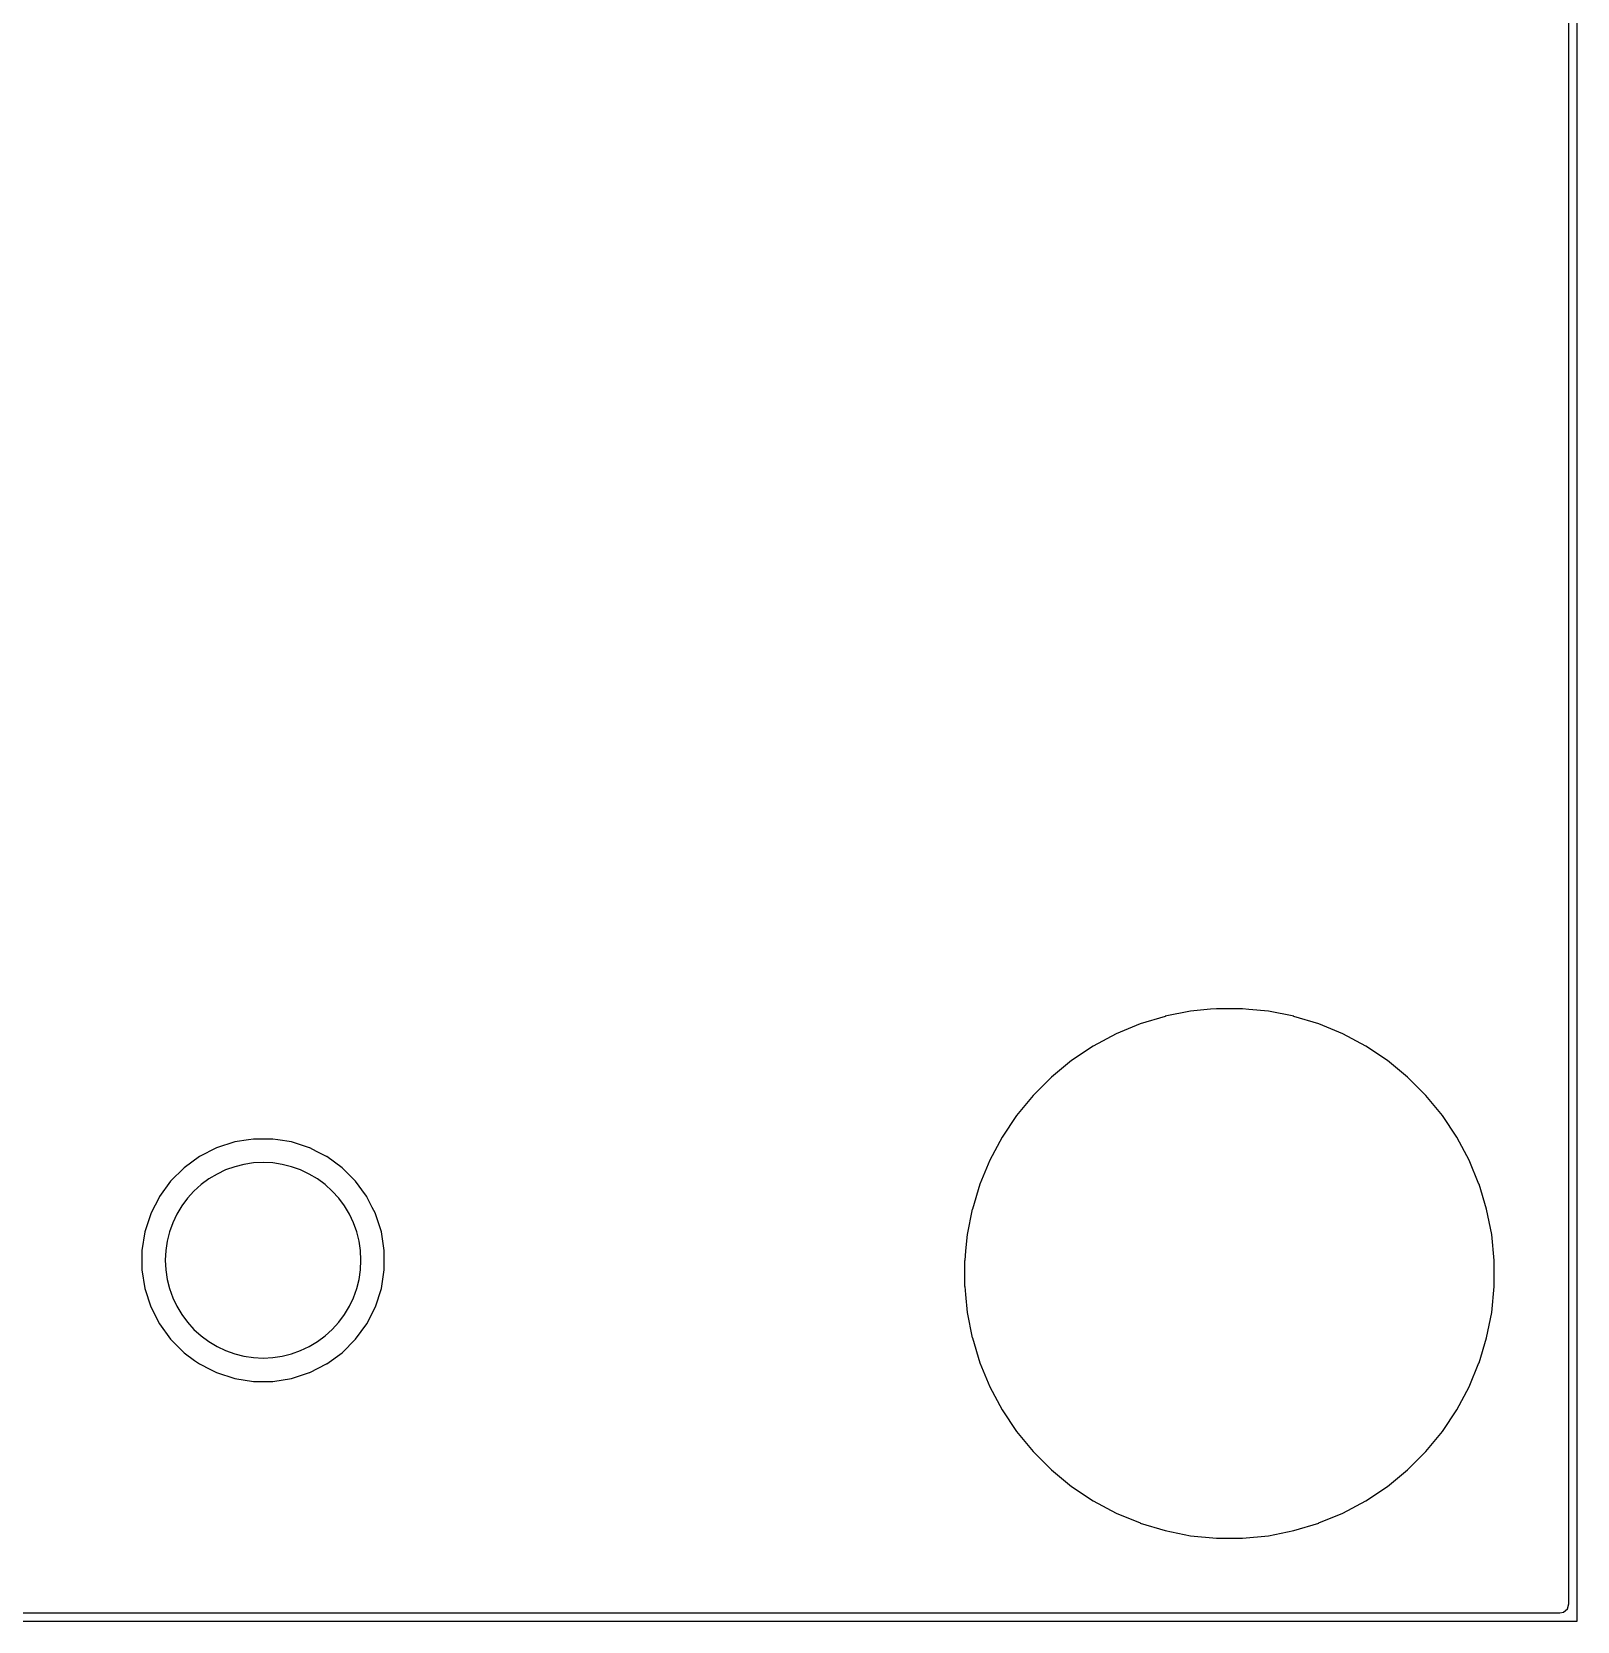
# Model space of a CAD drawing. Header units: metres. Extents: x 92.3 to 181.5, y -134.8 to -50.6.
# Drawn here: x 161.02 to 181.48, y -134.78 to -113.73 of the extents above; entities that cross this region are included whole.
import ezdxf

# ---------------------------------------------------------------- set-up
doc = ezdxf.new("R2010")
doc.units = ezdxf.units.M

msp = doc.modelspace()

# ---------------------------------------------------------------- linework, layer by layer
for points in [[(92.381, -50.8), (92.381, -134.55), (92.391, -134.6), (92.435, -134.65), (92.5, -134.669), (181.25, -134.669), (181.3, -134.659), (181.35, -134.615), (181.369, -134.55), (181.369, -50.8), (181.359, -50.75), (181.315, -50.7), (181.25, -50.681), (92.5, -50.681), (92.45, -50.691), (92.4, -50.735), (92.381, -50.8)], [(181.479, -134.774), (181.479, -50.576)], [(173.369, -130.003), (173.369, -130.003), (173.369, -130.003), (173.369, -130.003), (173.369, -130.003), (173.369, -130.347), (173.369, -130.347), (173.369, -130.347), (173.369, -130.347), (173.37, -130.347), (173.38, -130.452), (173.403, -130.69), (173.403, -130.69), (173.403, -130.69), (173.403, -130.69), (173.403, -130.69), (173.47, -131.028), (173.47, -131.028), (173.47, -131.028), (173.47, -131.028), (173.471, -131.028), (173.57, -131.357), (173.57, -131.357), (173.57, -131.357), (173.57, -131.358), (173.571, -131.358), (173.702, -131.675), (173.702, -131.675), (173.702, -131.675), (173.702, -131.676), (173.702, -131.676), (173.702, -131.676), (173.702, -131.676), (173.864, -131.979), (173.865, -131.979), (173.865, -131.979), (173.865, -131.979), (173.865, -131.979), (173.865, -131.979), (173.865, -131.979), (173.865, -131.979), (173.865, -131.98), (173.865, -131.98), (174.056, -132.266), (174.056, -132.266), (174.056, -132.266), (174.056, -132.266), (174.056, -132.266), (174.056, -132.266), (174.056, -132.266), (174.056, -132.266), (174.056, -132.266), (174.056, -132.266), (174.274, -132.532), (174.274, -132.532), (174.274, -132.532), (174.275, -132.532), (174.275, -132.532), (174.518, -132.775), (174.518, -132.775), (174.518, -132.775), (174.518, -132.776), (174.518, -132.776), (174.518, -132.776), (174.518, -132.776), (174.518, -132.776), (174.518, -132.776), (174.784, -132.994), (174.784, -132.994), (174.784, -132.994), (174.784, -132.994), (174.784, -132.994), (175.07, -133.185), (175.071, -133.185), (175.071, -133.185), (175.071, -133.185), (175.071, -133.185), (175.071, -133.185), (175.071, -133.186), (175.071, -133.186), (175.071, -133.186), (175.374, -133.348), (175.374, -133.348), (175.374, -133.348), (175.374, -133.348), (175.374, -133.348), (175.375, -133.348), (175.375, -133.348), (175.692, -133.479), (175.692, -133.48), (175.693, -133.48), (175.693, -133.48), (175.693, -133.48), (176.022, -133.579), (176.022, -133.58), (176.022, -133.58), (176.022, -133.58), (176.022, -133.58), (176.36, -133.647), (176.36, -133.647), (176.36, -133.647), (176.36, -133.647), (176.36, -133.647), (176.703, -133.68), (176.703, -133.681), (176.703, -133.681), (176.703, -133.681), (176.703, -133.681), (177.047, -133.681), (177.047, -133.681), (177.047, -133.681), (177.047, -133.681), (177.047, -133.68), (177.39, -133.647), (177.39, -133.647), (177.39, -133.647), (177.39, -133.647), (177.39, -133.647), (177.728, -133.58), (177.728, -133.58), (177.728, -133.58), (177.728, -133.58), (177.728, -133.579), (178.057, -133.48), (178.057, -133.48), (178.057, -133.48), (178.058, -133.48), (178.058, -133.479), (178.375, -133.348), (178.375, -133.348), (178.376, -133.348), (178.376, -133.348), (178.376, -133.348), (178.679, -133.186), (178.679, -133.185), (178.679, -133.185), (178.679, -133.185), (178.68, -133.185), (178.966, -132.994), (178.966, -132.994), (178.966, -132.994), (178.966, -132.994), (178.966, -132.994), (179.232, -132.776), (179.232, -132.776), (179.232, -132.776), (179.232, -132.775), (179.232, -132.775), (179.475, -132.532), (179.475, -132.532), (179.476, -132.532), (179.476, -132.532), (179.476, -132.532), (179.694, -132.266), (179.694, -132.266), (179.694, -132.266), (179.694, -132.266), (179.694, -132.266), (179.885, -131.98), (179.885, -131.979), (179.885, -131.979), (179.885, -131.979), (179.886, -131.979), (180.048, -131.676), (180.048, -131.676), (180.048, -131.676), (180.048, -131.675), (180.048, -131.675), (180.179, -131.358), (180.18, -131.358), (180.18, -131.357), (180.18, -131.357), (180.18, -131.357), (180.279, -131.028), (180.28, -131.028), (180.28, -131.028), (180.28, -131.028), (180.28, -131.028), (180.347, -130.69), (180.347, -130.69), (180.347, -130.69), (180.347, -130.69), (180.347, -130.69), (180.38, -130.347), (180.38, -130.347), (180.38, -130.347), (180.38, -130.347), (180.38, -130.347), (180.38, -130.003), (180.38, -130.003), (180.38, -130.003), (180.38, -130.003), (180.38, -130.003), (180.347, -129.66), (180.347, -129.66), (180.347, -129.66), (180.347, -129.66), (180.347, -129.66), (180.28, -129.322), (180.28, -129.322), (180.28, -129.322), (180.28, -129.322), (180.279, -129.322), (180.18, -128.993), (180.18, -128.993), (180.18, -128.993), (180.18, -128.992), (180.179, -128.992), (180.048, -128.675), (180.048, -128.675), (180.048, -128.674), (180.048, -128.674), (180.048, -128.674), (179.987, -128.56), (179.886, -128.371), (179.886, -128.371), (179.885, -128.371), (179.885, -128.371), (179.885, -128.371), (179.885, -128.371), (179.885, -128.371), (179.885, -128.37), (179.694, -128.084), (179.694, -128.084), (179.694, -128.084), (179.694, -128.084), (179.694, -128.084), (179.476, -127.818), (179.476, -127.818), (179.476, -127.818), (179.476, -127.818), (179.476, -127.818), (179.476, -127.818), (179.475, -127.818), (179.475, -127.818), (179.475, -127.818), (179.232, -127.575), (179.232, -127.575), (179.232, -127.574), (179.232, -127.574), (179.232, -127.574), (178.966, -127.356), (178.966, -127.356), (178.966, -127.356), (178.966, -127.356), (178.966, -127.356), (178.966, -127.356), (178.966, -127.356), (178.966, -127.356), (178.966, -127.356), (178.68, -127.165), (178.68, -127.165), (178.679, -127.165), (178.679, -127.165), (178.679, -127.165), (178.679, -127.165), (178.679, -127.165), (178.679, -127.165), (178.679, -127.165), (178.679, -127.165), (178.679, -127.165), (178.679, -127.165), (178.679, -127.165), (178.679, -127.165), (178.679, -127.164), (178.376, -127.002), (178.376, -127.002), (178.376, -127.002), (178.376, -127.002), (178.375, -127.002), (178.375, -127.002), (178.375, -127.002), (178.375, -127.002), (178.058, -126.871), (178.058, -126.87), (178.057, -126.87), (178.057, -126.87), (178.057, -126.87), (177.728, -126.771), (177.728, -126.77), (177.728, -126.77), (177.728, -126.77), (177.728, -126.77), (177.39, -126.703), (177.39, -126.703), (177.39, -126.703), (177.39, -126.703), (177.39, -126.703), (177.39, -126.703), (177.132, -126.678), (177.047, -126.67), (177.047, -126.67), (177.047, -126.67), (177.047, -126.67), (177.047, -126.67), (176.703, -126.67), (176.703, -126.67), (176.703, -126.67), (176.703, -126.67), (176.703, -126.67), (176.624, -126.677), (176.36, -126.703), (176.36, -126.703), (176.36, -126.703), (176.36, -126.703), (176.36, -126.703), (176.022, -126.77), (176.022, -126.77), (176.022, -126.77), (176.022, -126.77), (176.022, -126.771), (175.693, -126.87), (175.693, -126.87), (175.693, -126.87), (175.692, -126.87), (175.692, -126.871), (175.375, -127.002), (175.375, -127.002), (175.375, -127.002), (175.374, -127.002), (175.374, -127.002), (175.374, -127.002), (175.374, -127.002), (175.071, -127.164), (175.071, -127.165), (175.071, -127.165), (175.071, -127.165), (175.071, -127.165), (175.071, -127.165), (175.071, -127.165), (175.071, -127.165), (175.07, -127.165), (175.07, -127.165), (174.784, -127.356), (174.784, -127.356), (174.784, -127.356), (174.784, -127.356), (174.784, -127.356), (174.784, -127.356), (174.784, -127.356), (174.784, -127.356), (174.784, -127.356), (174.784, -127.356), (174.518, -127.574), (174.518, -127.574), (174.518, -127.574), (174.518, -127.575), (174.518, -127.575), (174.275, -127.818), (174.275, -127.818), (174.274, -127.818), (174.274, -127.818), (174.274, -127.818), (174.056, -128.084), (174.056, -128.084), (174.056, -128.084), (174.056, -128.084), (174.056, -128.084), (174.056, -128.084), (174.056, -128.084), (174.056, -128.084), (174.056, -128.084), (174.056, -128.084), (173.865, -128.37), (173.865, -128.37), (173.865, -128.371), (173.865, -128.371), (173.865, -128.371), (173.865, -128.371), (173.865, -128.371), (173.865, -128.371), (173.865, -128.371), (173.864, -128.371), (173.702, -128.674), (173.702, -128.674), (173.702, -128.674), (173.702, -128.674), (173.702, -128.675), (173.702, -128.675), (173.702, -128.675), (173.702, -128.675), (173.571, -128.992), (173.57, -128.992), (173.57, -128.993), (173.57, -128.993), (173.57, -128.993), (173.471, -129.322), (173.47, -129.322), (173.47, -129.322), (173.47, -129.322), (173.47, -129.322), (173.403, -129.66), (173.403, -129.66), (173.403, -129.66), (173.403, -129.66), (173.403, -129.66), (173.382, -129.874), (173.37, -130.003), (173.369, -130.003)], [(162.475, -129.873), (162.475, -129.873), (162.475, -129.873), (162.474, -129.874), (162.474, -129.874), (162.474, -129.874), (162.474, -129.874), (162.474, -129.874), (162.474, -129.874), (162.474, -129.874), (162.474, -130.126), (162.474, -130.126), (162.474, -130.126), (162.474, -130.126), (162.474, -130.126), (162.474, -130.126), (162.474, -130.126), (162.475, -130.127), (162.475, -130.127), (162.475, -130.127), (162.514, -130.376), (162.514, -130.376), (162.514, -130.376), (162.514, -130.376), (162.514, -130.376), (162.514, -130.376), (162.514, -130.376), (162.514, -130.376), (162.514, -130.376), (162.514, -130.376), (162.592, -130.616), (162.592, -130.616), (162.592, -130.616), (162.592, -130.616), (162.592, -130.616), (162.592, -130.616), (162.592, -130.616), (162.592, -130.616), (162.592, -130.617), (162.592, -130.617), (162.707, -130.841), (162.707, -130.841), (162.707, -130.841), (162.707, -130.841), (162.707, -130.841), (162.707, -130.841), (162.707, -130.842), (162.707, -130.842), (162.707, -130.842), (162.707, -130.842), (162.855, -131.046), (162.855, -131.046), (162.855, -131.046), (162.855, -131.046), (162.855, -131.046), (162.855, -131.046), (162.855, -131.046), (162.855, -131.046), (162.855, -131.046), (162.856, -131.046), (162.856, -131.046), (162.856, -131.046), (163.034, -131.224), (163.034, -131.224), (163.034, -131.224), (163.034, -131.225), (163.034, -131.225), (163.034, -131.225), (163.034, -131.225), (163.034, -131.225), (163.034, -131.225), (163.034, -131.225), (163.034, -131.225), (163.034, -131.225), (163.174, -131.326), (163.238, -131.373), (163.238, -131.373), (163.238, -131.373), (163.238, -131.373), (163.239, -131.373), (163.239, -131.373), (163.239, -131.373), (163.239, -131.373), (163.239, -131.373), (163.239, -131.373), (163.382, -131.446), (163.463, -131.488), (163.463, -131.488), (163.464, -131.488), (163.464, -131.488), (163.464, -131.488), (163.464, -131.488), (163.464, -131.488), (163.464, -131.488), (163.464, -131.488), (163.704, -131.566), (163.704, -131.566), (163.704, -131.566), (163.704, -131.566), (163.704, -131.566), (163.704, -131.566), (163.704, -131.566), (163.704, -131.566), (163.704, -131.566), (163.704, -131.566), (163.953, -131.605), (163.953, -131.605), (163.953, -131.605), (163.954, -131.606), (163.954, -131.606), (163.954, -131.606), (163.954, -131.606), (163.954, -131.606), (163.954, -131.606), (163.954, -131.606), (164.206, -131.606), (164.206, -131.606), (164.206, -131.606), (164.206, -131.606), (164.206, -131.606), (164.206, -131.606), (164.206, -131.606), (164.207, -131.605), (164.207, -131.605), (164.207, -131.605), (164.456, -131.566), (164.456, -131.566), (164.456, -131.566), (164.456, -131.566), (164.456, -131.566), (164.456, -131.566), (164.456, -131.566), (164.456, -131.566), (164.456, -131.566), (164.456, -131.566), (164.696, -131.488), (164.696, -131.488), (164.696, -131.488), (164.696, -131.488), (164.696, -131.488), (164.696, -131.488), (164.696, -131.488), (164.696, -131.488), (164.697, -131.488), (164.697, -131.488), (164.921, -131.373), (164.921, -131.373), (164.921, -131.373), (164.921, -131.373), (164.921, -131.373), (164.921, -131.373), (164.922, -131.373), (164.922, -131.373), (164.922, -131.373), (164.922, -131.373), (165.126, -131.225), (165.126, -131.225), (165.126, -131.225), (165.126, -131.225), (165.126, -131.225), (165.126, -131.225), (165.126, -131.225), (165.126, -131.224), (165.126, -131.224), (165.126, -131.224), (165.304, -131.046), (165.304, -131.046), (165.304, -131.046), (165.305, -131.046), (165.305, -131.046), (165.305, -131.046), (165.305, -131.046), (165.305, -131.046), (165.305, -131.046), (165.305, -131.046), (165.453, -130.842), (165.453, -130.842), (165.453, -130.842), (165.453, -130.842), (165.453, -130.841), (165.453, -130.841), (165.453, -130.841), (165.453, -130.841), (165.453, -130.841), (165.453, -130.841), (165.568, -130.617), (165.568, -130.617), (165.568, -130.616), (165.568, -130.616), (165.568, -130.616), (165.568, -130.616), (165.568, -130.616), (165.568, -130.616), (165.568, -130.616), (165.568, -130.616), (165.646, -130.376), (165.646, -130.376), (165.646, -130.376), (165.646, -130.376), (165.646, -130.376), (165.646, -130.376), (165.646, -130.376), (165.646, -130.376), (165.646, -130.376), (165.646, -130.376), (165.685, -130.127), (165.685, -130.127), (165.685, -130.127), (165.685, -130.126), (165.685, -130.126), (165.685, -130.126), (165.685, -130.126), (165.685, -130.126), (165.685, -130.126), (165.685, -130.126), (165.685, -129.874), (165.685, -129.874), (165.685, -129.874), (165.685, -129.874), (165.685, -129.874), (165.685, -129.874), (165.685, -129.874), (165.685, -129.873), (165.685, -129.873), (165.685, -129.873), (165.646, -129.624), (165.646, -129.624), (165.646, -129.624), (165.646, -129.624), (165.646, -129.624), (165.646, -129.624), (165.646, -129.624), (165.646, -129.624), (165.646, -129.624), (165.646, -129.624), (165.568, -129.384), (165.568, -129.384), (165.568, -129.384), (165.568, -129.384), (165.568, -129.384), (165.568, -129.384), (165.568, -129.384), (165.568, -129.383), (165.568, -129.383), (165.526, -129.302), (165.453, -129.159), (165.453, -129.159), (165.453, -129.159), (165.453, -129.159), (165.453, -129.159), (165.453, -129.159), (165.453, -129.158), (165.453, -129.158), (165.453, -129.158), (165.453, -129.158), (165.434, -129.132), (165.305, -128.954), (165.305, -128.954), (165.305, -128.954), (165.305, -128.954), (165.305, -128.954), (165.305, -128.954), (165.305, -128.954), (165.305, -128.954), (165.305, -128.954), (165.304, -128.954), (165.304, -128.954), (165.304, -128.954), (165.126, -128.776), (165.126, -128.776), (165.126, -128.776), (165.126, -128.775), (165.126, -128.775), (165.126, -128.775), (165.126, -128.775), (165.126, -128.775), (165.126, -128.775), (165.126, -128.775), (165.126, -128.775), (165.126, -128.775), (164.922, -128.627), (164.922, -128.627), (164.922, -128.627), (164.922, -128.627), (164.922, -128.627), (164.921, -128.627), (164.921, -128.627), (164.921, -128.627), (164.921, -128.627), (164.921, -128.627), (164.921, -128.627), (164.787, -128.558), (164.697, -128.512), (164.697, -128.512), (164.696, -128.512), (164.696, -128.512), (164.696, -128.512), (164.696, -128.512), (164.696, -128.512), (164.696, -128.512), (164.696, -128.512), (164.696, -128.512), (164.456, -128.434), (164.456, -128.434), (164.456, -128.434), (164.456, -128.434), (164.456, -128.434), (164.456, -128.434), (164.456, -128.434), (164.456, -128.434), (164.456, -128.434), (164.456, -128.434), (164.274, -128.405), (164.207, -128.395), (164.207, -128.395), (164.207, -128.395), (164.206, -128.395), (164.206, -128.395), (164.206, -128.395), (164.206, -128.395), (164.206, -128.395), (164.206, -128.395), (164.206, -128.395), (163.954, -128.395), (163.954, -128.395), (163.954, -128.395), (163.954, -128.395), (163.954, -128.395), (163.954, -128.395), (163.954, -128.395), (163.953, -128.395), (163.953, -128.395), (163.953, -128.395), (163.886, -128.405), (163.704, -128.434), (163.704, -128.434), (163.704, -128.434), (163.704, -128.434), (163.704, -128.434), (163.704, -128.434), (163.704, -128.434), (163.704, -128.434), (163.704, -128.434), (163.704, -128.434), (163.464, -128.512), (163.464, -128.512), (163.464, -128.512), (163.464, -128.512), (163.464, -128.512), (163.464, -128.512), (163.464, -128.512), (163.464, -128.512), (163.463, -128.512), (163.463, -128.512), (163.239, -128.627), (163.239, -128.627), (163.239, -128.627), (163.239, -128.627), (163.239, -128.627), (163.239, -128.627), (163.238, -128.627), (163.238, -128.627), (163.238, -128.627), (163.238, -128.627), (163.034, -128.775), (163.034, -128.775), (163.034, -128.775), (163.034, -128.775), (163.034, -128.775), (163.034, -128.775), (163.034, -128.775), (163.034, -128.775), (163.034, -128.775), (163.034, -128.776), (163.034, -128.776), (163.034, -128.776), (162.856, -128.954), (162.856, -128.954), (162.856, -128.954), (162.855, -128.954), (162.855, -128.954), (162.855, -128.954), (162.855, -128.954), (162.855, -128.954), (162.855, -128.954), (162.855, -128.954), (162.855, -128.954), (162.855, -128.954), (162.707, -129.158), (162.707, -129.158), (162.707, -129.158), (162.707, -129.158), (162.707, -129.159), (162.707, -129.159), (162.707, -129.159), (162.707, -129.159), (162.707, -129.159), (162.707, -129.159), (162.592, -129.383), (162.592, -129.383), (162.592, -129.384), (162.592, -129.384), (162.592, -129.384), (162.592, -129.384), (162.592, -129.384), (162.592, -129.384), (162.592, -129.384), (162.592, -129.384), (162.514, -129.624), (162.514, -129.624), (162.514, -129.624), (162.514, -129.624), (162.514, -129.624), (162.514, -129.624), (162.514, -129.624), (162.514, -129.624), (162.514, -129.624), (162.514, -129.624), (162.475, -129.873), (162.475, -129.873)], [(165.375, -130), (165.369, -129.873), (165.35, -129.747), (165.319, -129.624), (165.276, -129.504), (165.222, -129.39), (165.157, -129.281), (165.081, -129.178), (164.996, -129.084), (164.902, -128.999), (164.799, -128.923), (164.69, -128.858), (164.576, -128.804), (164.456, -128.761), (164.333, -128.73), (164.207, -128.711), (164.08, -128.705), (163.953, -128.711), (163.827, -128.73), (163.704, -128.761), (163.584, -128.804), (163.47, -128.858), (163.361, -128.923), (163.258, -128.999), (163.164, -129.084), (163.079, -129.178), (163.003, -129.281), (162.938, -129.39), (162.884, -129.504), (162.841, -129.624), (162.81, -129.747), (162.791, -129.873), (162.785, -130), (162.791, -130.127), (162.81, -130.253), (162.841, -130.376), (162.884, -130.496), (162.938, -130.61), (163.003, -130.719), (163.079, -130.822), (163.164, -130.916), (163.258, -131.001), (163.361, -131.077), (163.47, -131.142), (163.584, -131.196), (163.704, -131.239), (163.827, -131.27), (163.953, -131.289), (164.08, -131.295), (164.207, -131.289), (164.333, -131.27), (164.456, -131.239), (164.576, -131.196), (164.69, -131.142), (164.799, -131.077), (164.902, -131.001), (164.996, -130.916), (165.081, -130.822), (165.157, -130.719), (165.222, -130.61), (165.276, -130.496), (165.319, -130.376), (165.35, -130.253), (165.369, -130.127), (165.375, -130)], [(92.276, -134.779), (181.474, -134.779), (181.475, -134.779), (181.475, -134.779), (181.475, -134.779), (181.475, -134.779), (181.475, -134.779), (181.475, -134.779), (181.475, -134.779), (181.475, -134.779), (181.476, -134.779), (181.476, -134.779), (181.476, -134.779), (181.476, -134.779), (181.476, -134.779), (181.476, -134.779), (181.476, -134.779), (181.476, -134.779), (181.477, -134.779), (181.477, -134.779), (181.477, -134.779), (181.477, -134.779), (181.477, -134.779), (181.477, -134.779), (181.477, -134.779), (181.477, -134.779), (181.477, -134.779), (181.477, -134.779), (181.478, -134.778), (181.478, -134.778), (181.478, -134.778), (181.478, -134.778), (181.478, -134.778), (181.478, -134.778), (181.478, -134.778), (181.478, -134.778), (181.478, -134.778), (181.478, -134.778), (181.478, -134.778), (181.479, -134.777), (181.479, -134.777), (181.479, -134.777), (181.479, -134.777), (181.479, -134.777), (181.479, -134.777), (181.479, -134.777), (181.479, -134.777), (181.479, -134.777), (181.479, -134.777), (181.479, -134.776), (181.479, -134.776), (181.479, -134.776), (181.479, -134.776), (181.479, -134.776), (181.479, -134.776), (181.479, -134.776), (181.479, -134.776), (181.479, -134.775), (181.479, -134.775), (181.479, -134.775), (181.479, -134.775), (181.479, -134.775), (181.479, -134.775), (181.479, -134.775), (181.479, -134.775), (181.479, -134.774)]]:
    msp.add_lwpolyline(points)

doc.saveas('drawing.dxf')
